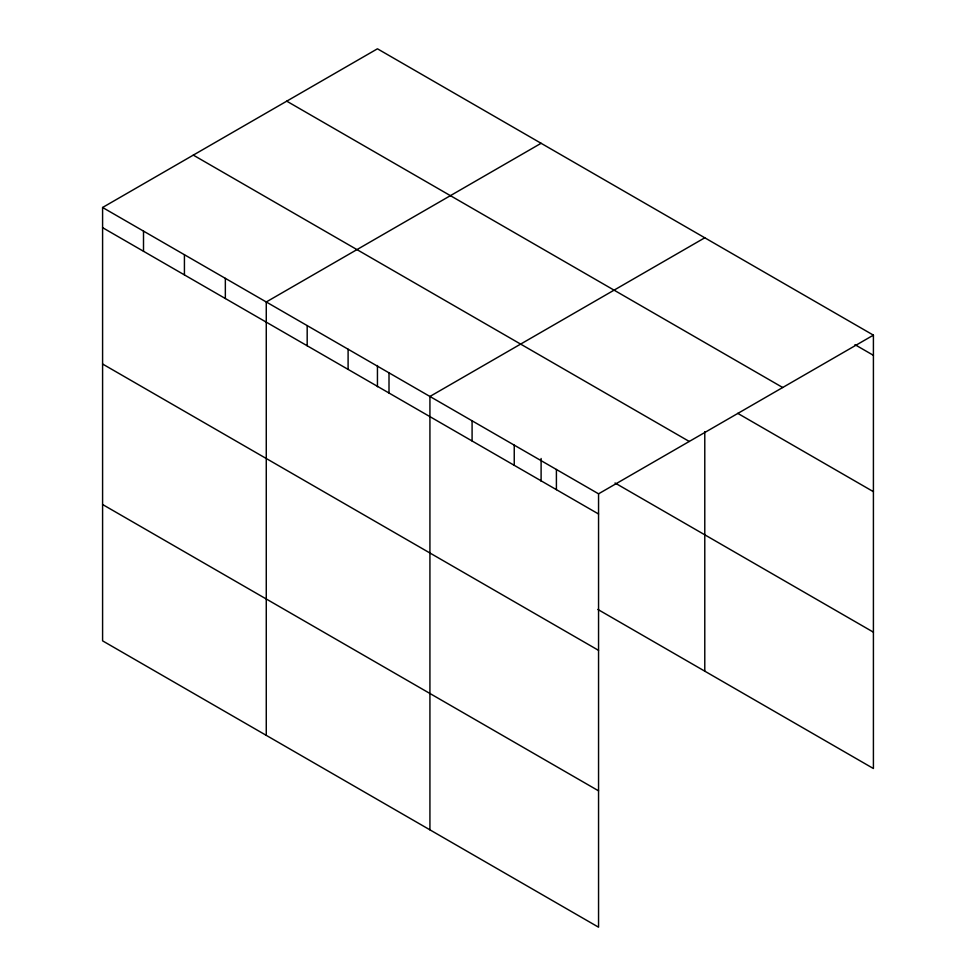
<?xml version="1.0" encoding="UTF-8"?>
<svg xmlns="http://www.w3.org/2000/svg" width="976" height="976" viewBox="0 0 976 976"><rect width="100%" height="100%" fill="white"/><g stroke="black" fill="none" stroke-linecap="round" stroke-linejoin="round"><path stroke-width="1.46" d="M102.59 207.485L598.556 493.819L598.556 927.2L102.59 640.854L102.59 207.485L377.444 48.8L873.41 335.146L873.41 768.515L597.861 609.439M541.107 143.289L266.265 301.974L266.265 735.355M704.782 237.79L429.928 396.463L429.928 829.844M598.556 493.819L873.41 335.146M854.964 344.674L873.41 355.325M286.737 101.162L782.703 387.509M737.71 413.336L873.41 491.672M193.297 155.111L689.263 441.457M615.026 482.986L873.41 632.167M102.59 227.652L598.556 513.998M102.59 364.011L598.556 650.358M102.59 504.507L598.556 790.841M704.782 431.685L704.782 671.159M556.405 469.48L556.405 489.659M541.107 458.488L541.107 481.217M514.242 445.141L514.242 465.32M472.091 420.802L472.091 440.981M389.009 372.844L389.009 393.023M377.444 365.512L377.444 386.728M348.103 349.225L348.103 369.392M307.184 325.594L307.184 345.772M225.346 278.355L225.346 298.522M184.427 254.724L184.427 274.903M143.509 231.105L143.509 251.283"/></g></svg>
